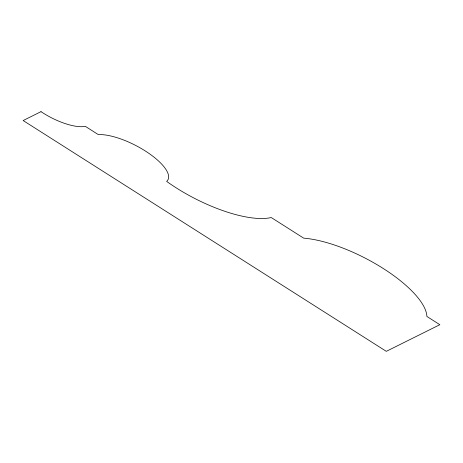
<?xml version="1.0" encoding="UTF-8"?>
<svg xmlns="http://www.w3.org/2000/svg" width="463" height="463" viewBox="0 0 463 463"><rect width="100%" height="100%" fill="white"/><g stroke="black" fill="none" stroke-linecap="round" stroke-linejoin="round"><path stroke-width="0.69" d="M40.999 111.658L23.15 120.542L386.298 351.342L439.85 324.696L426.88 316.449A83.126 29.111 27.3 0 0 383.127 268.418A83.126 29.111 27.3 0 0 303.67 238.144L271.249 217.541A83.467 29.233 27.3 0 1 166.651 181.403A44.558 15.603 27.3 0 0 148.438 153.045A44.558 15.603 27.3 0 0 98.295 134.588L85.325 126.347A37.561 13.155 27.3 0 1 40.999 111.658"/></g></svg>
